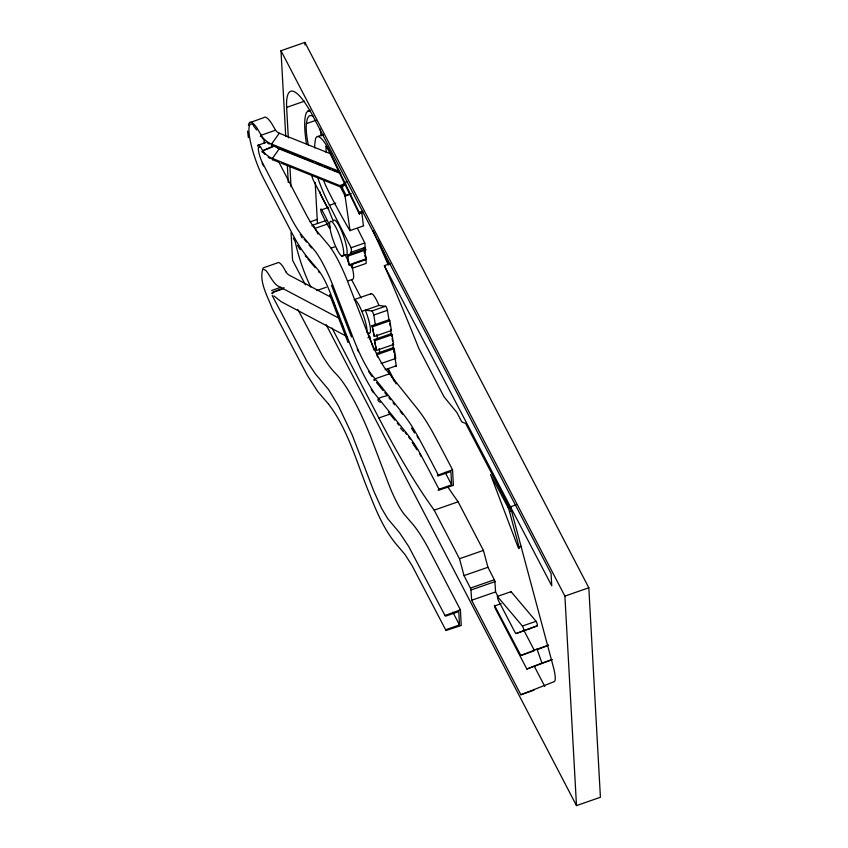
<?xml version="1.0" encoding="UTF-8"?>
<svg xmlns="http://www.w3.org/2000/svg" width="848" height="848" viewBox="0 0 848 848"><rect width="100%" height="100%" fill="white"/><g stroke="black" fill="none" stroke-linecap="round" stroke-linejoin="round"><path stroke-width="1.27" d="M361.884 212.933L363.4 225.557M272.918 146.81L262.52 150.838L261.884 151.707L262.414 152.068M339.751 172.25L340.44 172.653M308.375 145.262A56.191 11.501 70.8 0 1 306.425 123.628L307.379 118.497L309.297 115.752L310.697 115.625A62.9 12.879 70.8 0 1 313.113 116.218M523.735 630.53A2.756 0.562 70.8 0 0 522.432 626.078L497.31 596.324L498.062 599.812L514.588 631.548A5.501 1.124 70.8 0 0 516.273 633.477L537.399 625.771A2.756 0.562 70.8 0 0 536.095 621.319L510.984 591.565L510.92 592.476M345.645 184.239L343.08 185.383L344.511 183.645L342.073 188.108M330.879 153.923L279.278 133.21L271.371 144.319L271.445 145.432M340.631 173.554L279.193 148.888L272.219 158.703L272.282 159.795M340.228 185.701L345.401 183.454M310.156 110.166L306.594 112.254A92.973 19.027 70.8 0 0 306.51 144.022M343.366 185.246L343.716 184.747M345.549 182.733L345.549 183.634M262.573 150.827L273.607 145.856M284.133 287.705L272.643 292.242L271.975 293.069L272.706 293.344M516.273 633.477L537.388 625.792M520.842 655.504L537.038 649.144L541.925 663.104L526.841 669.03L495.105 608.08L494.405 605.239L520.842 655.504L533.265 651.179M538.024 649.367L548.55 645.233M552.122 659.712L526.841 669.03M332.024 328.017L378.855 417.969A427.01 87.408 70.8 0 0 434.187 510.136L459.489 558.737L464.026 575.601L470.884 589.042L471.668 600.246L520.852 694.745L554.189 681.654A21.126 4.325 70.8 0 0 553.373 667.047L510.454 506.818L516.146 504.825M279.278 133.21A10.07 8.024 -3.2 0 1 275.568 130.179L260.94 135.33L260.294 136.199L260.834 136.56M452.535 469.803L437.367 475.357L438.003 475.993L450.892 471.509L451.634 484.823L438.745 489.328L438.204 490.377L453.404 485.353L452.535 469.803L447.331 459.817A213.717 10.112 64.4 0 0 431.452 430.031L426.745 422.092A324.985 127.052 90 0 0 414.1 404.708L384.494 367.725A63.674 13.038 70.8 0 1 368.551 335.691L346.917 279.628A60.749 12.434 70.8 0 0 329.512 246.196L316.293 230.465A73.606 15.073 70.8 0 1 306.054 214.29L278.992 162.328M367.873 337.79L370.247 336.91M350.584 193.704L345.062 196.259M283.327 288.702L272.791 292.496L272.134 293.355L272.664 293.726M249.503 122.759L263.813 117.639A37.015 7.579 70.8 0 1 271.773 123.649L275.303 129.755M258.046 145.262L266.071 142.379M271.614 290.504L280.805 287.292M285.734 136.38L280.985 50.732L304.909 42.4L588.819 587.77L600.416 797.268L576.492 805.6L326.162 324.731M288.32 137.811L286.635 107.389L304.58 101.145M306.425 123.628L316.378 120.172M314.841 148.04A33.941 6.943 70.8 0 1 314.682 144.997L315.541 138.553L316.823 136.708L323.894 134.472M344.966 182.405L347.457 181.536M323.48 180.179A33.941 6.943 70.8 0 0 326.819 187.927L329.088 192.528A281.176 57.558 70.8 0 0 336.168 206.149L337.939 209.435A281.176 57.558 70.8 0 0 348.411 228.091L350.033 230.698L345.041 195.835L351.252 193.673M317.491 177.232A56.191 11.501 70.8 0 0 329.512 205.29L335.723 203.128M321.657 209.774A58.152 11.904 70.8 0 1 328.685 223.268A3.371 0.689 70.8 0 1 329.872 227.349A3.371 0.689 70.8 0 1 328.907 227.285A58.152 11.904 70.8 0 1 321.88 213.781A3.371 0.689 70.8 0 1 320.703 209.721A3.371 0.689 70.8 0 1 321.657 209.774L328.494 207.389M310.05 221.9L317.226 219.409L315.18 182.373M312.446 225.261L326.12 220.491A9.063 1.855 70.8 0 0 325.918 220.597M317.671 136.634L318.519 136.708A40.704 8.332 70.8 0 1 329.342 150.552L359.149 212.339L362.87 211.046M311.99 225.897A9.063 1.855 70.8 0 1 315.074 228.366L327.498 224.042M326.194 152.502L325.961 146.121A38.054 7.791 70.8 0 1 329.427 152.152L359.075 213.622L362.806 212.329M349.906 230.614L363.739 225.791M331.208 248.082L334.939 246.779M350.341 254.358A13.282 2.724 70.8 0 1 351.348 252.206A18.677 3.827 70.8 0 0 351.104 247.743L364.778 242.984L357.729 228.907M351.348 252.206L365.022 247.436A18.677 3.827 70.8 0 0 364.778 242.984M341.691 256.022L345.115 254.835A18.486 3.784 70.8 0 0 343.578 236.104A18.486 3.784 70.8 0 0 333.264 221.137L328.483 209.308L313.58 180.698A8.978 1.834 70.8 0 1 311.481 174.911M348.38 254.792L365.477 248.835L365.817 249.884A10.695 2.194 70.8 0 0 366.495 259.159L349.408 265.191A10.695 2.194 70.8 0 1 348.719 255.842L348.38 254.792A11.808 2.417 70.8 0 0 349.132 265.032M348.719 255.842L365.817 249.884M352.196 263.717L365.87 258.958A18.677 3.827 70.8 0 1 366.113 263.421L352.439 268.18A70.501 14.427 70.8 0 1 350.033 264.131M349.408 265.191L366.495 259.234M510.454 506.818L510.613 509.765L465.637 423.375L462.245 422.124A4.304 0.88 70.8 0 1 461.089 420.608L456.871 412.51L444.076 396.885L418.774 348.295A659.267 134.959 70.8 0 0 384.356 265.647L390.048 263.664M316.76 290.557L326.332 287.228M347.51 281.059L352.386 279.352A18.486 3.784 70.8 0 0 351.952 266.389M371.35 293.62L354.263 299.577A18.486 3.784 70.8 0 1 360.686 308.598L362.478 312.859A18.486 3.784 70.8 0 1 367.025 332.395M361.852 311.375L378.95 305.428L385.819 306.393A4.049 0.827 70.8 0 1 387.345 309.849L389.115 320.618M374.106 350.171L368.043 332.787L369.156 333.391A18.486 3.784 70.8 0 0 365.891 311.661L365.276 310.188L371.996 310.951L385.67 306.192M375.441 325.378L373.798 315.043L387.472 310.283M372.081 325.653L389.168 319.707L389.836 320.767L391.384 330.519L374.297 336.476L372.081 325.653L374.297 336.476M372.749 326.713L389.836 320.767M374.286 339.592L391.373 333.646L392.052 334.706L393.599 344.458L376.501 350.415L374.286 339.592L376.501 350.415M374.954 340.652L392.052 334.706M377.169 354.591L394.256 348.645L393.589 347.585L376.501 353.531L377.551 357.029M381.155 363.495L395.804 358.397L394.256 348.645M385.098 369.728L396.281 365.838L394.638 355.503M378.855 417.969L389.614 414.216M434.187 510.136L458.111 501.804L483.413 550.405L487.95 567.27L494.819 580.71L495.592 591.915L498.02 596.579M508.016 507.443A5.501 1.124 70.8 0 1 509.521 511.598L519.124 547.31A2.756 0.562 70.8 0 1 518.064 547.236L490.536 474.498L508.016 507.443L510.507 506.574M509.521 511.598L512.012 510.729M459.489 558.737L483.413 550.405M519.103 547.225L521.584 546.356M464.026 575.601L487.95 567.27M470.513 588.067L494.437 579.735M471.096 589.964L495.02 581.622M471.668 600.246L495.592 591.915M497.522 596.388L511.196 591.618M494.988 605.843L501.2 603.681M576.492 805.6L564.895 596.112L588.819 587.77M522.389 626.025L536.095 621.319M536.053 649.526L548.486 645.201M541.925 663.104L551.868 659.638M520.852 694.745L534.017 690.155M388.903 374.01L374.339 379.056L373.767 380.063L374.869 380.498M387.578 395.592C383.476 396.61 373.194 398.602 380.317 402.302M460.422 609.871L445.264 615.394L445.889 616.051L458.779 611.578L459.489 624.955L446.599 629.439L446.059 630.499L461.248 625.485L460.422 609.871L428.537 548.645A105.777 21.656 70.8 0 0 413.22 524.721L404.03 514.079A49.205 10.07 70.8 0 1 389.2 485.48L370.852 437.208A101.124 20.702 70.8 0 0 353.69 399.917L350.266 393.79A101.124 20.702 70.8 0 0 340.536 379.035L338.617 376.735A101.908 20.861 70.8 0 0 336.168 374.042L333.561 371.329A102.449 20.977 70.8 0 1 322.134 355.291L297.849 309.509M263.845 269.622C267.926 269.229 272.123 284.748 280.317 287.175L339.317 318.403M339.083 171.264L270.279 143.545A25.631 20.437 -3.2 0 1 261.884 136.327L257.442 128.758A36.877 7.547 70.8 0 0 248.4 125.43M271.572 145.252L277.709 147.722M280.169 148.707L313.347 162.021M315.806 163.007L321.943 165.477M324.402 166.462L330.55 168.932M332.999 169.918L340.377 172.875M342.38 186.634L271.127 157.929A25.557 20.373 -3.2 0 1 262.763 150.743L260.781 147.319A12.709 2.597 70.8 0 0 257.665 146.174M272.409 159.615L278.557 162.085M281.017 163.07L316.643 177.38M319.102 178.366L339.984 186.751M330.709 297.107L289.74 275.43A10.611 8.459 -3.2 0 1 286.136 272.123M345.899 335.946L281.123 301.665L273.925 295.899M393.599 344.458L393.048 343.663M391.341 330.487L390.716 329.459M400.415 428.017L403.447 431.505M328.505 404.072L317.756 391.575L307.177 375.145L272.388 308.916C267.767 296.514 258.258 281.006 263.198 267.883L277.54 262.859A26.829 5.491 70.8 0 1 283.317 267.226L286.136 272.123M304.103 239.147L306.594 242.093M309.085 245.03L311.576 247.966M307.792 258.884L315.212 267.639M328.568 404.146C348.242 429.947 356.552 462.277 368.668 491.798C375.791 509.712 383.148 528.071 395.391 543.208L404.973 554.497L412.001 565.478L445.953 630.382M301.199 236.666L302.227 237.917M376.523 382.522L383.116 390.621M384.759 392.645L387.239 395.677M388.882 397.701L390.536 399.726M393.006 402.768L394.649 404.793M388.384 412.223L394.85 420.163M397.267 423.131L398.889 425.113M371.996 310.951L372.155 311.152A4.049 0.827 70.8 0 1 373.682 314.608L373.798 315.043M253.531 125.875L256.679 130.009M262.891 151.94L263.442 152.704A25.535 20.363 -3.2 0 0 264.841 154.347M372.028 376.501L370.353 374.053A65.381 13.388 70.8 0 1 368.774 371.583M300.224 249.778L297.468 245.411M411.492 428.081L414.534 432.989M293.217 238.076L294.648 240.631M384.356 265.647L551.762 585.82L551.083 573.566L313.559 117.289A79.044 16.176 70.8 0 0 286.635 107.389M280.985 50.732L564.895 596.112M340.249 186.634L345.041 195.835M329.512 205.29L351.104 247.743M351.74 279.882L361.163 297.987M451.634 484.823L448.147 478.124A190.588 9.021 64.4 0 0 445.105 472.304M388.193 368.668L396.122 383.911M315.074 228.366L318.011 234.016M387.769 368.848L394.394 381.589M523.693 629.958L534.516 650.745M438.183 474.806L432.957 464.768A216.706 10.261 64.4 0 0 416.856 434.568L412.266 426.83A319.42 124.879 90 0 0 399.832 409.743L370.12 372.622A63.536 13.006 70.8 0 1 354.21 340.652L332.575 284.589A60.886 12.466 70.8 0 0 315.127 251.082L301.92 235.352A73.479 15.041 70.8 0 1 291.691 219.208L261.746 161.385A10.854 2.226 70.8 0 1 258.417 150.117A10.854 2.226 70.8 0 1 260.082 147.488M534.463 666.581L544.787 686.414M438.988 489.232L435.49 482.523A193.185 9.148 64.4 0 0 419.59 452.631L418.34 450.341A296.758 116.017 90 0 0 404.019 430.01L375.219 394.309A87.492 17.914 70.8 0 1 349.132 341.914L330.72 294.044A36.93 7.558 70.8 0 0 318.17 269.929L307.442 257.273A97.414 19.939 70.8 0 1 291.224 231.663L263.442 178.281A35.001 7.166 70.8 0 1 249.937 139.157A35.001 7.166 70.8 0 1 253.69 125.25M305.407 284.854L292.581 260.23L291.055 232.553M452.821 612.171L459.489 624.955M445.189 615.881L408.566 546.271L399.578 532.798L387.557 518.446L381.505 508.217L373.788 491.109L352.132 434.78L338.469 405.969L328.568 389.561L315.414 373.936L306.976 361.439L272.219 295.57M359.075 213.622L359.594 214.184L359.149 212.339M341.034 185.15L345.984 195.305M262.064 163.081L263.431 165.964M395.2 357.464L394.744 354.899M378.95 305.428L377.773 302.651A18.486 3.784 70.8 0 0 370.481 294.139M331.504 285.246L351.443 336.985M333.285 301.835L334.706 305.524M337.536 312.891L338.956 316.569M341.786 323.936L343.207 327.614M346.037 334.981L347.457 338.659M329.628 294.638L348.04 342.507M389.751 323.364L390.133 325.802M391.373 333.646L391.765 336.084M392.147 338.522L392.539 340.96M393.97 350.023L394.362 352.461M390.546 329.66L391.575 336.115M392.804 343.875L393.408 347.744M393.822 350.33L394.235 352.916M376.872 334.419L377.487 338.299M379.13 348.634L379.946 353.807M247.584 131.09L248.369 137.63M304.909 42.4L305.057 45.039M289.931 166.908L291.034 186.74M287.334 165.36L288.278 182.49M396.281 365.838L396.281 366.039A4.452 0.912 70.8 0 1 395.285 365.923M317.512 223.384A46.449 9.508 70.8 0 1 317.226 219.409M458.111 501.804A427.01 87.408 70.8 0 1 448.03 487.293M365.393 257.379A13.282 2.724 70.8 0 1 364.979 255.831M364.364 252.98A13.282 2.724 70.8 0 1 364.163 251.708M364.004 249.598A13.282 2.724 70.8 0 1 365.022 247.436M310.76 287.048A46.449 9.508 70.8 0 1 295.136 241.32M529.947 628.718A5.501 1.124 70.8 0 1 529.64 628.686M416.983 449.864A429.851 87.991 70.8 0 1 412.202 442.2M319.707 191.309A3.371 0.689 70.8 0 0 320.83 194.839A58.152 11.904 70.8 0 0 327.858 208.343A3.371 0.689 70.8 0 0 328.727 209.032M321.201 135.998A56.191 11.501 70.8 0 1 320.226 129.055M358.46 351.697A65.381 13.388 70.8 0 1 357.22 348.91M373.385 392.741A89.316 18.285 70.8 0 1 371.233 389.359M279.193 148.888A11.861 9.455 -3.2 0 1 276.49 147.181M269.314 144.107A25.62 20.426 -3.2 0 1 267.364 142.867M264.756 140.736A25.62 20.426 -3.2 0 1 261.947 137.45M400.15 411.301A317.703 124.2 90 0 1 402.524 414.216M405.09 432.48A294.913 115.296 90 0 1 406.552 434.293M408.736 437.123A294.913 115.296 90 0 1 410.178 439.063M413.04 443.122A294.913 115.296 90 0 1 415.149 446.302M419.802 454.04A191.372 9.052 64.4 0 1 421.117 456.457M270.162 158.47A25.535 20.363 -3.2 0 1 268.212 157.24M301.263 235.659A75.313 15.423 70.8 0 1 300.266 234.302M306.541 257.357A99.237 20.32 70.8 0 1 305.248 255.693M264.544 143.513A35.118 7.187 70.8 0 1 263.94 141.16M417.068 435.957A214.904 10.165 64.4 0 1 418.541 438.681M318.509 271.53A35.107 7.187 70.8 0 1 319.42 272.674M365.806 257.665A11.808 2.417 70.8 0 1 365.128 254.983M364.714 252.63A11.808 2.417 70.8 0 1 364.576 250.754M364.725 249.471A11.808 2.417 70.8 0 1 365.477 248.835M348.814 261.947A70.501 14.427 70.8 0 1 345.115 254.835M307.665 111.024A68.01 13.918 70.8 0 1 310.41 110.971M378.166 240.154A762.829 156.159 70.8 0 1 388.681 263.982M373.014 230.635A762.829 156.159 70.8 0 1 388.278 265.011M352.259 264.173A18.677 3.827 70.8 0 1 352.439 268.18M336.72 248.803L334.896 244.743A18.486 3.784 70.8 0 1 331.239 221.349A18.486 3.784 70.8 0 1 343.048 247.574A18.486 3.784 70.8 0 1 336.72 248.803"/></g></svg>
